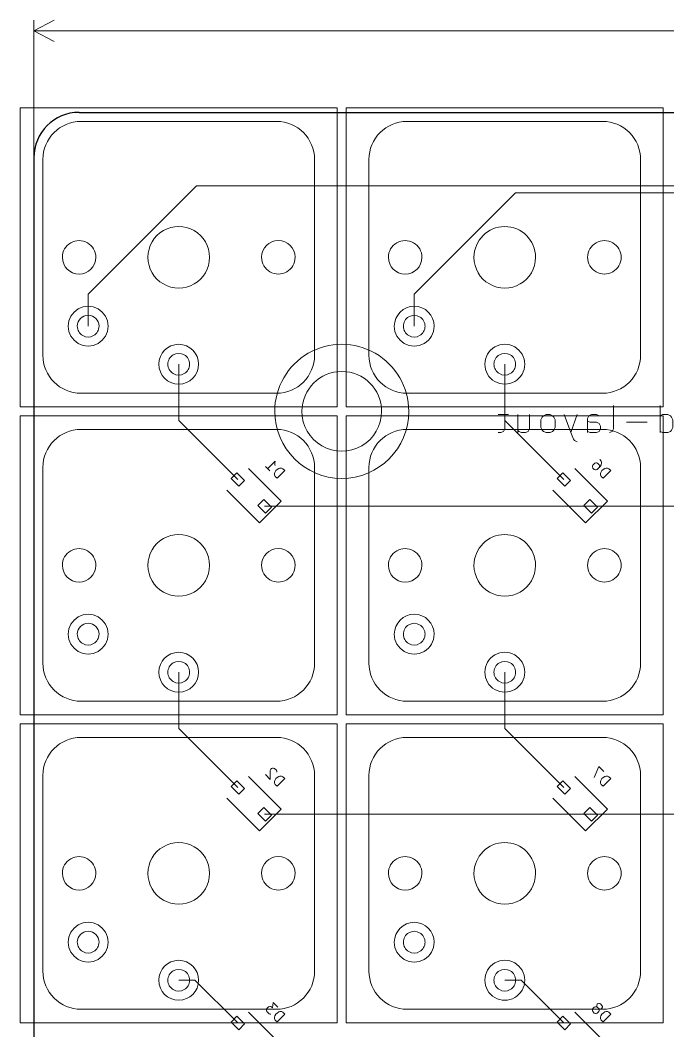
# Model space of a CAD drawing. Extents: x 0 to 220, y -90 to 1.
# Drawn here: x 0.1 to 35.8, y -56.4 to -0.6 of the extents above; entities that cross this region are included whole.
import ezdxf

# ---------------------------------------------------------------- set-up
doc = ezdxf.new("R2010")
doc.units = 0
doc.layers.get('0').update_dxf_attribs({"linetype": 'CONTINUOUS', "lineweight": 5})
doc.layers.add('Cork', color=7, linetype='CONTINUOUS', lineweight=25, true_color=0x000000)

msp = doc.modelspace()

# ---------------------------------------------------------------- linework, layer by layer
at = {"color": 7, "true_color": 0xffffff}
for points in [[(0.80772, -8.182884), (0.80772, -0.598444)], [(0.80772, -1.185184), (1.93548, -0.598444)], [(214.8078, -1.185184), (0.80772, -1.185184)], [(0.80772, -1.185184), (1.93548, -1.769384)], [(17.55902, -21.934444), (17.55902, -5.434604), (0.05842, -5.434604)], [(0.05842, -21.934444), (0.05842, -5.434604)], [(35.56, -21.934444), (35.56, -5.434604), (18.0594, -5.434604)], [(18.0594, -21.934444), (18.0594, -5.434604)], [(3.40868, -6.183904), (14.20876, -6.183904)], [(21.40966, -6.183904), (32.20974, -6.183904)], [(1.3081, -8.284484), (1.3081, -19.084564)], [(16.30934, -8.284484), (16.30934, -19.084564)], [(19.30908, -8.284484), (19.30908, -19.084564)], [(34.30778, -8.284484), (34.30778, -19.084564)], [(9.79932, -9.734824), (3.81, -15.724144)], [(93.77172, -9.734824), (9.79932, -9.734824)], [(27.39898, -10.133604), (21.80844, -15.724144)], [(93.60662, -10.133604), (27.39898, -10.133604)], [(3.81, -15.724144), (3.81, -15.927344)], [(3.81, -15.927344), (3.81, -17.484364)], [(21.80844, -15.724144), (21.80844, -15.927344)], [(21.80844, -15.927344), (21.80844, -17.484364)], [(8.80872, -19.584944), (8.80872, -22.683744)], [(26.8097, -19.584944), (26.8097, -22.683744), (30.06598, -25.942564)], [(14.20876, -21.185144), (3.40868, -21.185144)], [(32.20974, -21.185144), (21.40966, -21.185144)], [(17.55902, -21.934444), (0.05842, -21.934444)], [(35.56, -21.934444), (18.0594, -21.934444)], [(26.8097, -21.863324), (26.8097, -23.148564), (26.73604, -23.290804), (26.5938, -23.361924), (26.45156, -23.361924)], [(32.59328, -23.361924), (32.73806, -23.290804), (32.80918, -23.148564), (32.80918, -21.863324)], [(35.37966, -23.361924), (35.37966, -21.863324)], [(17.55902, -38.934664), (17.55902, -22.434824), (0.05842, -22.434824)], [(0.05842, -38.934664), (0.05842, -22.434824)], [(8.80872, -22.683744), (12.065, -25.942564)], [(35.56, -38.934664), (35.56, -22.434824), (18.0594, -22.434824)], [(18.0594, -38.934664), (18.0594, -22.434824)], [(27.02306, -22.363704), (26.45156, -22.363704)], [(27.52344, -22.363704), (27.52344, -23.361924)], [(28.16606, -22.363704), (28.16606, -23.148564), (28.09494, -23.290804), (27.9527, -23.361924), (27.7368, -23.361924), (27.59456, -23.290804), (27.52344, -23.219684)], [(30.09392, -22.363704), (30.45206, -23.361924), (30.5943, -23.720064), (30.66542, -23.791184), (30.80766, -23.862304)], [(30.80766, -22.363704), (30.45206, -23.361924)], [(31.37916, -23.361924), (31.37916, -22.577064), (31.45282, -22.434824), (31.59506, -22.363704), (31.87954, -22.363704), (32.02178, -22.434824)], [(31.37916, -23.290804), (31.52394, -23.361924), (31.87954, -23.361924), (32.02178, -23.290804), (32.09544, -23.148564), (32.09544, -23.006324), (32.02178, -22.861544), (31.87954, -22.790424), (31.52394, -22.790424), (31.37916, -22.719304)], [(34.66592, -22.790424), (33.52292, -22.790424)], [(35.37966, -23.290804), (35.5219, -23.361924), (35.80892, -23.361924), (35.95116, -23.290804), (36.02228, -23.219684), (36.0934, -23.077444), (36.0934, -22.648184), (36.02228, -22.505944), (35.95116, -22.434824), (35.80892, -22.363704), (35.5219, -22.363704), (35.37966, -22.434824)], [(3.40868, -23.184124), (14.20876, -23.184124)], [(21.40966, -23.184124), (32.20974, -23.184124)], [(13.71346, -25.355824), (14.13764, -24.931644), (14.11732, -25.033244), (14.11732, -25.111984), (14.13764, -25.172944)], [(32.05734, -24.850364), (32.13608, -24.931644), (32.1564, -24.992604), (32.1564, -25.033244), (32.13608, -25.132304), (32.07766, -25.233904), (31.9151, -25.396464), (31.85414, -25.416784), (31.8135, -25.416784), (31.75254, -25.396464), (31.67126, -25.315184), (31.65094, -25.254224), (31.65094, -25.213584), (31.67126, -25.152624), (31.77286, -25.053564), (31.83382, -25.033244), (31.87446, -25.033244), (31.93542, -25.053564), (32.0167, -25.132304), (32.03702, -25.193264), (32.03702, -25.233904), (32.0167, -25.294864)], [(1.3081, -25.284704), (1.3081, -36.084784)], [(14.47038, -27.143984), (12.66698, -25.340584)], [(13.59154, -25.233904), (13.83284, -25.477744)], [(16.30934, -25.284704), (16.30934, -36.084784)], [(19.30908, -25.284704), (19.30908, -36.084784)], [(32.47136, -27.143984), (30.66796, -25.340584)], [(34.30778, -25.284704), (34.30778, -36.084784)], [(13.26896, -28.345404), (11.46556, -26.542004)], [(31.2674, -28.345404), (29.464, -26.542004)], [(14.47038, -27.143984), (13.26896, -28.345404)], [(32.47136, -27.143984), (31.2674, -28.345404)], [(103.55072, -27.425924), (13.5509, -27.425924)], [(8.80872, -36.585164), (8.80872, -39.683964), (12.065, -42.942784)], [(26.8097, -36.585164), (26.8097, -39.683964), (30.06598, -42.942784)], [(14.20876, -38.182824), (3.40868, -38.182824)], [(32.20974, -38.182824), (21.40966, -38.182824)], [(17.55902, -38.934664), (0.05842, -38.934664)], [(35.56, -38.934664), (18.0594, -38.934664)], [(17.55902, -55.934884), (17.55902, -39.435044), (0.05842, -39.435044)], [(0.05842, -55.934884), (0.05842, -39.435044)], [(35.56, -55.934884), (35.56, -39.435044), (18.0594, -39.435044)], [(18.0594, -55.934884), (18.0594, -39.435044)], [(3.40868, -40.184344), (14.20876, -40.184344)], [(21.40966, -40.184344), (32.20974, -40.184344)], [(32.27832, -42.071564), (31.99638, -41.789624), (31.75254, -42.396684)], [(1.3081, -42.284924), (1.3081, -53.085004)], [(14.47038, -44.144204), (12.66698, -42.340804)], [(14.21892, -42.091884), (14.21892, -42.053784), (14.1986, -41.992824), (14.097, -41.891224), (14.03604, -41.870904), (13.9954, -41.870904), (13.93444, -41.891224), (13.8938, -41.931864), (13.85316, -42.013144), (13.85316, -42.498284), (13.59154, -42.234124)], [(16.30934, -42.284924), (16.30934, -53.085004)], [(19.30908, -42.284924), (19.30908, -53.085004)], [(32.47136, -44.144204), (30.66796, -42.340804)], [(34.30778, -42.284924), (34.30778, -53.085004)], [(13.26896, -45.345624), (11.46556, -43.542224)], [(31.2674, -45.345624), (29.464, -43.542224)], [(14.47038, -44.144204), (13.26896, -45.345624)], [(13.5509, -44.426144), (108.06684, -44.426144), (204.06614, -44.426144)], [(32.47136, -44.144204), (31.2674, -45.345624)], [(9.70788, -53.582844), (8.80872, -53.582844)], [(12.065, -55.942504), (9.70788, -53.582844)], [(27.70886, -53.582844), (26.8097, -53.582844)], [(30.06598, -55.942504), (27.70886, -53.582844)], [(14.20876, -55.183044), (3.40868, -55.183044)], [(14.27734, -55.073824), (14.01572, -54.809664), (13.9954, -55.114464), (13.93444, -55.053504), (13.87348, -55.033184), (13.83284, -55.033184), (13.77442, -55.053504), (13.67282, -55.152564), (13.6525, -55.213524), (13.6525, -55.254164), (13.67282, -55.315124), (13.79474, -55.437044), (13.85316, -55.457364), (13.8938, -55.457364)], [(32.20974, -55.183044), (21.40966, -55.183044)], [(31.99638, -55.152564), (32.05734, -55.172884), (32.09544, -55.172884), (32.1564, -55.152564), (32.17672, -55.132244), (32.19704, -55.073824), (32.19704, -55.033184), (32.17672, -54.972224), (32.09544, -54.890944), (32.03702, -54.870624), (31.99638, -54.870624), (31.93542, -54.890944), (31.9151, -54.911264), (31.89478, -54.972224), (31.89478, -55.012864), (31.9151, -55.073824), (31.99638, -55.152564), (32.0167, -55.213524), (32.0167, -55.254164), (31.99638, -55.315124), (31.9151, -55.396404), (31.85414, -55.416724), (31.8135, -55.416724), (31.75254, -55.396404), (31.67126, -55.315124), (31.65094, -55.254164), (31.65094, -55.213524), (31.67126, -55.152564), (31.75254, -55.073824), (31.8135, -55.053504), (31.85414, -55.053504), (31.9151, -55.073824)], [(14.47038, -57.143924), (12.66698, -55.340524)], [(32.47136, -57.143924), (30.66796, -55.340524)], [(17.55902, -55.934884), (0.05842, -55.934884)], [(35.56, -55.934884), (18.0594, -55.934884)]]:
    msp.add_lwpolyline(points, dxfattribs=at)
for points in [[(29.30906, -23.361924), (29.4513, -23.290804), (29.52242, -23.219684), (29.59354, -23.077444), (29.59354, -22.648184), (29.52242, -22.505944), (29.4513, -22.434824), (29.30906, -22.363704), (29.0957, -22.363704), (28.95092, -22.434824), (28.8798, -22.505944), (28.80868, -22.648184), (28.80868, -23.077444), (28.8798, -23.219684), (28.95092, -23.290804), (29.0957, -23.361924)], [(14.23924, -25.881604), (14.66342, -25.457424), (14.56182, -25.355824), (14.48054, -25.315184), (14.39926, -25.315184), (14.3383, -25.335504), (14.23924, -25.396464), (14.17828, -25.457424), (14.11732, -25.556484), (14.097, -25.617444), (14.097, -25.698724), (14.13764, -25.780004)], [(32.23768, -25.881604), (32.66186, -25.457424), (32.56026, -25.355824), (32.48152, -25.315184), (32.40024, -25.315184), (32.33928, -25.335504), (32.23768, -25.396464), (32.17672, -25.457424), (32.11576, -25.556484), (32.09544, -25.617444), (32.09544, -25.698724), (32.13608, -25.780004)], [(14.23924, -42.881824), (14.66342, -42.457644), (14.56182, -42.356044), (14.48054, -42.315404), (14.39926, -42.315404), (14.3383, -42.335724), (14.23924, -42.396684), (14.17828, -42.457644), (14.11732, -42.556704), (14.097, -42.617664), (14.097, -42.698944), (14.13764, -42.780224)], [(32.23768, -42.881824), (32.66186, -42.457644), (32.56026, -42.356044), (32.48152, -42.315404), (32.40024, -42.315404), (32.33928, -42.335724), (32.23768, -42.396684), (32.17672, -42.457644), (32.11576, -42.556704), (32.09544, -42.617664), (32.09544, -42.698944), (32.13608, -42.780224)], [(14.23924, -55.881544), (14.66342, -55.457364), (14.56182, -55.355764), (14.48054, -55.315124), (14.39926, -55.315124), (14.3383, -55.335444), (14.23924, -55.396404), (14.17828, -55.457364), (14.11732, -55.556424), (14.097, -55.617384), (14.097, -55.698664), (14.13764, -55.779944)], [(32.23768, -55.881544), (32.66186, -55.457364), (32.56026, -55.355764), (32.48152, -55.315124), (32.40024, -55.315124), (32.33928, -55.335444), (32.23768, -55.396404), (32.17672, -55.457364), (32.11576, -55.556424), (32.09544, -55.617384), (32.09544, -55.698664), (32.13608, -55.779944)]]:
    msp.add_lwpolyline(points, close=True, dxfattribs=at)
at = {"color": 3, "true_color": 0x00ff00}
for points in [[(12.438761, -25.995904), (12.120575, -26.314166), (11.696319, -25.889732), (12.014505, -25.57147)], [(30.438852, -25.995904), (30.12059, -26.314166), (29.69641, -25.889732), (30.014418, -25.57147)], [(13.923696, -27.480788), (13.605485, -27.79905), (13.181228, -27.374616), (13.49944, -27.056608)], [(31.923736, -27.480788), (31.605474, -27.79905), (31.181294, -27.374616), (31.499556, -27.056608)], [(12.438761, -42.99587), (12.120575, -43.314132), (11.696319, -42.889698), (12.014505, -42.57169)], [(30.438852, -42.99587), (30.12059, -43.314132), (29.69641, -42.889698), (30.014418, -42.57169)], [(13.923696, -44.480754), (13.605485, -44.799016), (13.181228, -44.374836), (13.49944, -44.056574)], [(31.923736, -44.480754), (31.605474, -44.799016), (31.181294, -44.374836), (31.499556, -44.056574)], [(12.438761, -55.995844), (12.120575, -56.314106), (11.696319, -55.889672), (12.014505, -55.571664)], [(30.438852, -55.995844), (30.12059, -56.314106), (29.69641, -55.889672), (30.014418, -55.571664)]]:
    msp.add_lwpolyline(points, close=True, dxfattribs=at)
at = {"color": 7, "true_color": 0xffffff}
for points in [[(3.410001, -6.185276), (2.250204, -6.185276), (1.310003, -7.125475), (1.31, -8.285272)], [(16.31, -8.285272), (16.309998, -7.125477), (15.369799, -6.185279), (14.210005, -6.185276)], [(21.40999, -6.185276), (20.250196, -6.185279), (19.309997, -7.125477), (19.309994, -8.285272)], [(33.694963, -6.800325), (33.301121, -6.406497), (32.76696, -6.185257), (32.209994, -6.185276)], [(34.310066, -8.285272), (34.310065, -7.728305), (34.088805, -7.194153), (33.694963, -6.800325)], [(7.109991, -13.685286), (7.109991, -13.077935), (7.434009, -12.516719), (7.95999, -12.213044)], [(7.95999, -12.213044), (8.485972, -11.909368), (9.134008, -11.909368), (9.65999, -12.213044)], [(9.65999, -12.213044), (10.185971, -12.516719), (10.509989, -13.077935), (10.509989, -13.685286)], [(25.109955, -13.685286), (25.109955, -12.746403), (25.87107, -11.985287), (26.809954, -11.985287)], [(26.809954, -11.985287), (27.748838, -11.985287), (28.509953, -12.746403), (28.509953, -13.685286)], [(2.847501, -12.884213), (3.133697, -12.718978), (3.486305, -12.718978), (3.772501, -12.884213)], [(13.385005, -13.685286), (13.385005, -13.174423), (13.799141, -12.760287), (14.310004, -12.760287)], [(14.310004, -12.760287), (14.820867, -12.760287), (15.235004, -13.174423), (15.235004, -13.685286)], [(20.847491, -12.884213), (21.133687, -12.718978), (21.486294, -12.718978), (21.77249, -12.884213)], [(31.84757, -12.884213), (32.133766, -12.718978), (32.486374, -12.718978), (32.77257, -12.884213)], [(2.385002, -13.685286), (2.385002, -13.354816), (2.561305, -13.049449), (2.847501, -12.884213)], [(3.772501, -12.884213), (4.058697, -13.049449), (4.235, -13.354816), (4.235, -13.685286)], [(20.384991, -13.685286), (20.384991, -13.354816), (20.561295, -13.049449), (20.847491, -12.884213)], [(21.77249, -12.884213), (22.058686, -13.049449), (22.23499, -13.354816), (22.23499, -13.685286)], [(31.385071, -13.685286), (31.385071, -13.354816), (31.561374, -13.049449), (31.84757, -12.884213)], [(32.77257, -12.884213), (33.058766, -13.049449), (33.235069, -13.354816), (33.235069, -13.685286)], [(3.310001, -14.610286), (2.799138, -14.610286), (2.385002, -14.196149), (2.385002, -13.685286)], [(4.235, -13.685286), (4.235, -14.196149), (3.820864, -14.610286), (3.310001, -14.610286)], [(7.95999, -15.157529), (7.434009, -14.853853), (7.109991, -14.292638), (7.109991, -13.685286)], [(10.509989, -13.685286), (10.509989, -14.292638), (10.185971, -14.853853), (9.65999, -15.157529)], [(13.847505, -14.486359), (13.561309, -14.321124), (13.385005, -14.015757), (13.385005, -13.685286)], [(15.235004, -13.685286), (15.235004, -14.015757), (15.0587, -14.321124), (14.772504, -14.486359)], [(21.30999, -14.610286), (20.799127, -14.610286), (20.384991, -14.196149), (20.384991, -13.685286)], [(22.23499, -13.685286), (22.23499, -14.196149), (21.820853, -14.610286), (21.30999, -14.610286)], [(25.959954, -15.157529), (25.433973, -14.853853), (25.109955, -14.292638), (25.109955, -13.685286)], [(28.509953, -13.685286), (28.509953, -14.292638), (28.185935, -14.853853), (27.659954, -15.157529)], [(31.84757, -14.486359), (31.561374, -14.321124), (31.385071, -14.015757), (31.385071, -13.685286)], [(33.235069, -13.685286), (33.235069, -14.015757), (33.058766, -14.321124), (32.77257, -14.486359)], [(14.772504, -14.486359), (14.486308, -14.651595), (14.133701, -14.651595), (13.847505, -14.486359)], [(32.77257, -14.486359), (32.486374, -14.651595), (32.133766, -14.651595), (31.84757, -14.486359)], [(9.65999, -15.157529), (9.134008, -15.461204), (8.485972, -15.461204), (7.95999, -15.157529)], [(27.659954, -15.157529), (27.133972, -15.461204), (26.485936, -15.461204), (25.959954, -15.157529)], [(2.71, -17.485279), (2.71, -17.092286), (2.919659, -16.729147), (3.26, -16.53265)], [(3.26, -16.53265), (3.600341, -16.336154), (4.019659, -16.336154), (4.36, -16.53265)], [(4.36, -16.53265), (4.700341, -16.729147), (4.91, -17.092286), (4.91, -17.485279)], [(20.709989, -17.485279), (20.709989, -16.877765), (21.202476, -16.385278), (21.809989, -16.385278)], [(21.809989, -16.385278), (22.417503, -16.385278), (22.90999, -16.877765), (22.90999, -17.485279)], [(3.210001, -17.485279), (3.210001, -17.153909), (3.47863, -16.88528), (3.81, -16.88528)], [(3.81, -16.88528), (4.14137, -16.88528), (4.409999, -17.153909), (4.409999, -17.485279)], [(21.209991, -17.485279), (21.209991, -17.27092), (21.32435, -17.072844), (21.50999, -16.965665)], [(21.50999, -16.965665), (21.69563, -16.858485), (21.924349, -16.858485), (22.109989, -16.965665)], [(22.109989, -16.965665), (22.295629, -17.072844), (22.409988, -17.27092), (22.409988, -17.485279)], [(3.26, -18.437907), (2.919659, -18.241411), (2.71, -17.878271), (2.71, -17.485279)], [(3.510001, -18.004893), (3.32436, -17.897713), (3.210001, -17.699638), (3.210001, -17.485279)], [(4.409999, -17.485279), (4.409999, -17.699638), (4.29564, -17.897713), (4.109999, -18.004893)], [(4.91, -17.485279), (4.91, -17.878271), (4.700341, -18.241411), (4.36, -18.437907)], [(21.259989, -18.437907), (20.919648, -18.241411), (20.709989, -17.878271), (20.709989, -17.485279)], [(21.50999, -18.004893), (21.32435, -17.897713), (21.209991, -17.699638), (21.209991, -17.485279)], [(22.409988, -17.485279), (22.409988, -17.699638), (22.295629, -17.897713), (22.109989, -18.004893)], [(22.90999, -17.485279), (22.90999, -17.878271), (22.700331, -18.241411), (22.35999, -18.437907)], [(4.109999, -18.004893), (3.924359, -18.112072), (3.695641, -18.112072), (3.510001, -18.004893)], [(15.960001, -18.981007), (17.104783, -18.320067), (18.515212, -18.320067), (19.659994, -18.981007)], [(22.109989, -18.004893), (21.924349, -18.112072), (21.69563, -18.112072), (21.50999, -18.004893)], [(4.36, -18.437907), (4.019659, -18.634403), (3.600341, -18.634403), (3.26, -18.437907)], [(7.70999, -19.585275), (7.70999, -18.977761), (8.202477, -18.485274), (8.80999, -18.485274)], [(8.509991, -19.06566), (8.695631, -18.958481), (8.924349, -18.958481), (9.109989, -19.06566)], [(8.80999, -18.485274), (9.417503, -18.485274), (9.90999, -18.977761), (9.90999, -19.585275)], [(22.35999, -18.437907), (22.019648, -18.634403), (21.600331, -18.634403), (21.259989, -18.437907)], [(25.709954, -19.585275), (25.709954, -19.192282), (25.919613, -18.829142), (26.259954, -18.632646)], [(26.259954, -18.632646), (26.600295, -18.43615), (27.019613, -18.43615), (27.359954, -18.632646)], [(26.509955, -19.06566), (26.695595, -18.958481), (26.924313, -18.958481), (27.109953, -19.06566)], [(27.359954, -18.632646), (27.700295, -18.829142), (27.909954, -19.192282), (27.909954, -19.585275)], [(1.31, -19.085276), (1.310003, -20.245072), (2.250204, -21.185271), (3.410001, -21.185271)], [(8.209991, -19.585275), (8.209991, -19.370916), (8.32435, -19.17284), (8.509991, -19.06566)], [(9.109989, -19.06566), (9.29563, -19.17284), (9.409989, -19.370916), (9.409989, -19.585275)], [(14.110005, -22.185295), (14.110005, -20.863415), (14.815219, -19.641947), (15.960001, -18.981007)], [(14.210005, -21.185271), (15.369799, -21.185269), (16.309998, -20.24507), (16.31, -19.085276)], [(19.309994, -19.085276), (19.309997, -20.24507), (20.250196, -21.185269), (21.40999, -21.185271)], [(19.659994, -18.981007), (20.804775, -19.641947), (21.50999, -20.863415), (21.50999, -22.185295)], [(26.209955, -19.585275), (26.209955, -19.370916), (26.324314, -19.17284), (26.509955, -19.06566)], [(27.109953, -19.06566), (27.295594, -19.17284), (27.409953, -19.370916), (27.409953, -19.585275)], [(33.694963, -20.570222), (34.088805, -20.176395), (34.310065, -19.642242), (34.310066, -19.085276)], [(8.80999, -20.685275), (8.202477, -20.685275), (7.70999, -20.192788), (7.70999, -19.585275)], [(8.509991, -20.104889), (8.32435, -19.997709), (8.209991, -19.799633), (8.209991, -19.585275)], [(9.90999, -19.585275), (9.90999, -20.192788), (9.417503, -20.685275), (8.80999, -20.685275)], [(9.409989, -19.585275), (9.409989, -19.799633), (9.29563, -19.997709), (9.109989, -20.104889)], [(15.609997, -22.185295), (15.609997, -20.970268), (16.594971, -19.985294), (17.809997, -19.985294)], [(17.809997, -19.985294), (19.025024, -19.985294), (20.009998, -20.970268), (20.009998, -22.185295)], [(26.259954, -20.537903), (25.919613, -20.341407), (25.709954, -19.978267), (25.709954, -19.585275)], [(26.509955, -20.104889), (26.324314, -19.997709), (26.209955, -19.799633), (26.209955, -19.585275)], [(27.409953, -19.585275), (27.409953, -19.799633), (27.295594, -19.997709), (27.109953, -20.104889)], [(27.909954, -19.585275), (27.909954, -19.978267), (27.700295, -20.341407), (27.359954, -20.537903)], [(9.109989, -20.104889), (8.924349, -20.212068), (8.695631, -20.212068), (8.509991, -20.104889)], [(27.359954, -20.537903), (27.019613, -20.734399), (26.600295, -20.734399), (26.259954, -20.537903)], [(27.109953, -20.104889), (26.924313, -20.212068), (26.695595, -20.212068), (26.509955, -20.104889)], [(32.209994, -21.185271), (32.76696, -21.18529), (33.301121, -20.96405), (33.694963, -20.570222)], [(17.809997, -25.885287), (15.766548, -25.885287), (14.110005, -24.228744), (14.110005, -22.185295)], [(16.709997, -24.090551), (16.029314, -23.697559), (15.609997, -22.971279), (15.609997, -22.185295)], [(21.50999, -22.185295), (21.50999, -24.228744), (19.853447, -25.885287), (17.809997, -25.885287)], [(20.009998, -22.185295), (20.009998, -22.971279), (19.59068, -23.697559), (18.909998, -24.090551)], [(3.410001, -23.185293), (2.250234, -23.185293), (1.310045, -24.125446), (1.31, -25.285212)], [(16.31, -25.285212), (16.309956, -24.125448), (15.369769, -23.185296), (14.210005, -23.185293)], [(21.40999, -23.185293), (20.250225, -23.185296), (19.310039, -24.125448), (19.309994, -25.285212)], [(34.310066, -25.285212), (34.310021, -24.125418), (33.369788, -23.185253), (32.209994, -23.185293)], [(18.909998, -24.090551), (18.229315, -24.483543), (17.39068, -24.483543), (16.709997, -24.090551)], [(7.95999, -29.21301), (8.485972, -28.909334), (9.134008, -28.909334), (9.65999, -29.21301)], [(25.109955, -30.685252), (25.109955, -29.746369), (25.87107, -28.985253), (26.809954, -28.985253)], [(26.809954, -28.985253), (27.748838, -28.985253), (28.509953, -29.746369), (28.509953, -30.685252)], [(7.109991, -30.685252), (7.109991, -30.077901), (7.434009, -29.516685), (7.95999, -29.21301)], [(9.65999, -29.21301), (10.185971, -29.516685), (10.509989, -30.077901), (10.509989, -30.685252)], [(2.385002, -30.685252), (2.385002, -30.354782), (2.561305, -30.049415), (2.847501, -29.884179)], [(2.847501, -29.884179), (3.133697, -29.718944), (3.486305, -29.718944), (3.772501, -29.884179)], [(3.772501, -29.884179), (4.058697, -30.049415), (4.235, -30.354782), (4.235, -30.685252)], [(13.385005, -30.685252), (13.385005, -30.174389), (13.799141, -29.760253), (14.310004, -29.760253)], [(14.310004, -29.760253), (14.820867, -29.760253), (15.235004, -30.174389), (15.235004, -30.685252)], [(20.384991, -30.685252), (20.384991, -30.354782), (20.561295, -30.049415), (20.847491, -29.884179)], [(20.847491, -29.884179), (21.133687, -29.718944), (21.486294, -29.718944), (21.77249, -29.884179)], [(21.77249, -29.884179), (22.058686, -30.049415), (22.23499, -30.354782), (22.23499, -30.685252)], [(31.385071, -30.685252), (31.385071, -30.354782), (31.561374, -30.049415), (31.84757, -29.884179)], [(31.84757, -29.884179), (32.133766, -29.718944), (32.486374, -29.718944), (32.77257, -29.884179)], [(32.77257, -29.884179), (33.058766, -30.049415), (33.235069, -30.354782), (33.235069, -30.685252)], [(3.310001, -31.610252), (2.799138, -31.610252), (2.385002, -31.196115), (2.385002, -30.685252)], [(4.235, -30.685252), (4.235, -31.196115), (3.820864, -31.610252), (3.310001, -31.610252)], [(7.95999, -32.157495), (7.434009, -31.853819), (7.109991, -31.292604), (7.109991, -30.685252)], [(10.509989, -30.685252), (10.509989, -31.292604), (10.185971, -31.853819), (9.65999, -32.157495)], [(13.847505, -31.486325), (13.561309, -31.32109), (13.385005, -31.015723), (13.385005, -30.685252)], [(15.235004, -30.685252), (15.235004, -31.015723), (15.0587, -31.32109), (14.772504, -31.486325)], [(21.30999, -31.610252), (20.799127, -31.610252), (20.384991, -31.196115), (20.384991, -30.685252)], [(22.23499, -30.685252), (22.23499, -31.196115), (21.820853, -31.610252), (21.30999, -31.610252)], [(25.959954, -32.157495), (25.433973, -31.853819), (25.109955, -31.292604), (25.109955, -30.685252)], [(28.509953, -30.685252), (28.509953, -31.292604), (28.185935, -31.853819), (27.659954, -32.157495)], [(31.84757, -31.486325), (31.561374, -31.32109), (31.385071, -31.015723), (31.385071, -30.685252)], [(33.235069, -30.685252), (33.235069, -31.015723), (33.058766, -31.32109), (32.77257, -31.486325)], [(14.772504, -31.486325), (14.486308, -31.651561), (14.133701, -31.651561), (13.847505, -31.486325)], [(32.77257, -31.486325), (32.486374, -31.651561), (32.133766, -31.651561), (31.84757, -31.486325)], [(9.65999, -32.157495), (9.134008, -32.46117), (8.485972, -32.46117), (7.95999, -32.157495)], [(27.659954, -32.157495), (27.133972, -32.46117), (26.485936, -32.46117), (25.959954, -32.157495)], [(3.26, -33.532718), (3.600341, -33.336222), (4.019659, -33.336222), (4.36, -33.532718)], [(20.709989, -34.485346), (20.709989, -33.877833), (21.202476, -33.385346), (21.809989, -33.385346)], [(21.809989, -33.385346), (22.417503, -33.385346), (22.90999, -33.877833), (22.90999, -34.485346)], [(2.71, -34.485346), (2.71, -34.092354), (2.919659, -33.729214), (3.26, -33.532718)], [(3.210001, -34.485346), (3.210001, -34.153976), (3.47863, -33.885348), (3.81, -33.885348)], [(3.81, -33.885348), (4.14137, -33.885348), (4.409999, -34.153976), (4.409999, -34.485346)], [(4.36, -33.532718), (4.700341, -33.729214), (4.91, -34.092354), (4.91, -34.485346)], [(21.209991, -34.485346), (21.209991, -34.270987), (21.32435, -34.072912), (21.50999, -33.965732)], [(21.50999, -33.965732), (21.69563, -33.858553), (21.924349, -33.858553), (22.109989, -33.965732)], [(22.109989, -33.965732), (22.295629, -34.072912), (22.409988, -34.270987), (22.409988, -34.485346)], [(3.26, -35.437975), (2.919659, -35.241478), (2.71, -34.878339), (2.71, -34.485346)], [(3.510001, -35.004961), (3.32436, -34.897781), (3.210001, -34.699705), (3.210001, -34.485346)], [(4.409999, -34.485346), (4.409999, -34.699705), (4.29564, -34.897781), (4.109999, -35.004961)], [(4.91, -34.485346), (4.91, -34.878339), (4.700341, -35.241478), (4.36, -35.437975)], [(21.259989, -35.437975), (20.919648, -35.241478), (20.709989, -34.878339), (20.709989, -34.485346)], [(21.50999, -35.004961), (21.32435, -34.897781), (21.209991, -34.699705), (21.209991, -34.485346)], [(22.409988, -34.485346), (22.409988, -34.699705), (22.295629, -34.897781), (22.109989, -35.004961)], [(22.90999, -34.485346), (22.90999, -34.878339), (22.700331, -35.241478), (22.35999, -35.437975)], [(4.109999, -35.004961), (3.924359, -35.11214), (3.695641, -35.11214), (3.510001, -35.004961)], [(22.109989, -35.004961), (21.924349, -35.11214), (21.69563, -35.11214), (21.50999, -35.004961)], [(4.36, -35.437975), (4.019659, -35.634471), (3.600341, -35.634471), (3.26, -35.437975)], [(7.70999, -36.585164), (7.70999, -35.977651), (8.202477, -35.485164), (8.80999, -35.485164)], [(8.80999, -35.485164), (9.417503, -35.485164), (9.90999, -35.977651), (9.90999, -36.585164)], [(22.35999, -35.437975), (22.019648, -35.634471), (21.600331, -35.634471), (21.259989, -35.437975)], [(25.709954, -36.585164), (25.709954, -36.192172), (25.919613, -35.829032), (26.259954, -35.632536)], [(26.259954, -35.632536), (26.600295, -35.43604), (27.019613, -35.43604), (27.359954, -35.632536)], [(27.359954, -35.632536), (27.700295, -35.829032), (27.909954, -36.192172), (27.909954, -36.585164)], [(1.31, -36.085292), (1.309981, -36.64226), (1.531222, -37.176421), (1.925051, -37.570263)], [(8.209991, -36.585164), (8.209991, -36.370805), (8.32435, -36.17273), (8.509991, -36.06555)], [(8.509991, -36.06555), (8.695631, -35.958371), (8.924349, -35.958371), (9.109989, -36.06555)], [(9.109989, -36.06555), (9.29563, -36.17273), (9.409989, -36.370805), (9.409989, -36.585164)], [(15.694951, -37.570261), (16.088779, -37.17642), (16.310019, -36.642259), (16.31, -36.085292)], [(19.309994, -36.085292), (19.309976, -36.642259), (19.531216, -37.17642), (19.925043, -37.570261)], [(26.209955, -36.585164), (26.209955, -36.370805), (26.324314, -36.17273), (26.509955, -36.06555)], [(26.509955, -36.06555), (26.695595, -35.958371), (26.924313, -35.958371), (27.109953, -36.06555)], [(27.109953, -36.06555), (27.295594, -36.17273), (27.409953, -36.370805), (27.409953, -36.585164)], [(33.69499, -37.570288), (34.088834, -37.176444), (34.310085, -36.642272), (34.310066, -36.085292)], [(8.80999, -37.685165), (8.202477, -37.685165), (7.70999, -37.192678), (7.70999, -36.585164)], [(8.509991, -37.104779), (8.32435, -36.997599), (8.209991, -36.799523), (8.209991, -36.585164)], [(9.90999, -36.585164), (9.90999, -37.192678), (9.417503, -37.685165), (8.80999, -37.685165)], [(9.409989, -36.585164), (9.409989, -36.799523), (9.29563, -36.997599), (9.109989, -37.104779)], [(26.259954, -37.537793), (25.919613, -37.341296), (25.709954, -36.978157), (25.709954, -36.585164)], [(26.509955, -37.104779), (26.324314, -36.997599), (26.209955, -36.799523), (26.209955, -36.585164)], [(27.409953, -36.585164), (27.409953, -36.799523), (27.295594, -36.997599), (27.109953, -37.104779)], [(27.909954, -36.585164), (27.909954, -36.978157), (27.700295, -37.341296), (27.359954, -37.537793)], [(9.109989, -37.104779), (8.924349, -37.211958), (8.695631, -37.211958), (8.509991, -37.104779)], [(27.109953, -37.104779), (26.924313, -37.211958), (26.695595, -37.211958), (26.509955, -37.104779)], [(1.925051, -37.570263), (2.318879, -37.964105), (2.853034, -38.185364), (3.410001, -38.185364)], [(14.210005, -38.185364), (14.766971, -38.185363), (15.301124, -37.964103), (15.694951, -37.570261)], [(19.925043, -37.570261), (20.318871, -37.964103), (20.853024, -38.185363), (21.40999, -38.185364)], [(27.359954, -37.537793), (27.019613, -37.734289), (26.600295, -37.734289), (26.259954, -37.537793)], [(32.209994, -38.185364), (32.766974, -38.185383), (33.301146, -37.964132), (33.69499, -37.570288)], [(3.410001, -40.18536), (2.250274, -40.18536), (1.310101, -41.125451), (1.31, -42.285178)], [(16.31, -42.285178), (16.309899, -41.125453), (15.36973, -40.185363), (14.210005, -40.18536)], [(21.40999, -40.18536), (20.250265, -40.185363), (19.310095, -41.125453), (19.309994, -42.285178)], [(34.310066, -42.285178), (34.309965, -41.125424), (33.369749, -40.185321), (32.209994, -40.18536)], [(7.109991, -47.685218), (7.109991, -47.077867), (7.434009, -46.516651), (7.95999, -46.212976)], [(7.95999, -46.212976), (8.485972, -45.9093), (9.134008, -45.9093), (9.65999, -46.212976)], [(9.65999, -46.212976), (10.185971, -46.516651), (10.509989, -47.077867), (10.509989, -47.685218)], [(25.109955, -47.685218), (25.109955, -46.746335), (25.87107, -45.985219), (26.809954, -45.985219)], [(26.809954, -45.985219), (27.748838, -45.985219), (28.509953, -46.746335), (28.509953, -47.685218)], [(2.847501, -46.884145), (3.133697, -46.71891), (3.486305, -46.71891), (3.772501, -46.884145)], [(13.385005, -47.685218), (13.385005, -47.174355), (13.799141, -46.760219), (14.310004, -46.760219)], [(14.310004, -46.760219), (14.820867, -46.760219), (15.235004, -47.174355), (15.235004, -47.685218)], [(20.847491, -46.884145), (21.133687, -46.71891), (21.486294, -46.71891), (21.77249, -46.884145)], [(31.84757, -46.884145), (32.133766, -46.71891), (32.486374, -46.71891), (32.77257, -46.884145)], [(2.385002, -47.685218), (2.385002, -47.354748), (2.561305, -47.049381), (2.847501, -46.884145)], [(3.772501, -46.884145), (4.058697, -47.049381), (4.235, -47.354748), (4.235, -47.685218)], [(20.384991, -47.685218), (20.384991, -47.354748), (20.561295, -47.049381), (20.847491, -46.884145)], [(21.77249, -46.884145), (22.058686, -47.049381), (22.23499, -47.354748), (22.23499, -47.685218)], [(31.385071, -47.685218), (31.385071, -47.354748), (31.561374, -47.049381), (31.84757, -46.884145)], [(32.77257, -46.884145), (33.058766, -47.049381), (33.235069, -47.354748), (33.235069, -47.685218)], [(3.310001, -48.610218), (2.799138, -48.610218), (2.385002, -48.196081), (2.385002, -47.685218)], [(4.235, -47.685218), (4.235, -48.196081), (3.820864, -48.610218), (3.310001, -48.610218)], [(7.95999, -49.157461), (7.434009, -48.853785), (7.109991, -48.29257), (7.109991, -47.685218)], [(10.509989, -47.685218), (10.509989, -48.29257), (10.185971, -48.853785), (9.65999, -49.157461)], [(13.847505, -48.486291), (13.561309, -48.321056), (13.385005, -48.015689), (13.385005, -47.685218)], [(15.235004, -47.685218), (15.235004, -48.015689), (15.0587, -48.321056), (14.772504, -48.486291)], [(21.30999, -48.610218), (20.799127, -48.610218), (20.384991, -48.196081), (20.384991, -47.685218)], [(22.23499, -47.685218), (22.23499, -48.196081), (21.820853, -48.610218), (21.30999, -48.610218)], [(25.959954, -49.157461), (25.433973, -48.853785), (25.109955, -48.29257), (25.109955, -47.685218)], [(28.509953, -47.685218), (28.509953, -48.29257), (28.185935, -48.853785), (27.659954, -49.157461)], [(31.84757, -48.486291), (31.561374, -48.321056), (31.385071, -48.015689), (31.385071, -47.685218)], [(33.235069, -47.685218), (33.235069, -48.015689), (33.058766, -48.321056), (32.77257, -48.486291)], [(14.772504, -48.486291), (14.486308, -48.651527), (14.133701, -48.651527), (13.847505, -48.486291)], [(32.77257, -48.486291), (32.486374, -48.651527), (32.133766, -48.651527), (31.84757, -48.486291)], [(9.65999, -49.157461), (9.134008, -49.461136), (8.485972, -49.461136), (7.95999, -49.157461)], [(27.659954, -49.157461), (27.133972, -49.461136), (26.485936, -49.461136), (25.959954, -49.157461)], [(2.71, -51.485312), (2.71, -51.09232), (2.919659, -50.72918), (3.26, -50.532684)], [(3.26, -50.532684), (3.600341, -50.336188), (4.019659, -50.336188), (4.36, -50.532684)], [(4.36, -50.532684), (4.700341, -50.72918), (4.91, -51.09232), (4.91, -51.485312)], [(20.709989, -51.485312), (20.709989, -50.877799), (21.202476, -50.385312), (21.809989, -50.385312)], [(21.809989, -50.385312), (22.417503, -50.385312), (22.90999, -50.877799), (22.90999, -51.485312)], [(3.210001, -51.485312), (3.210001, -51.153942), (3.47863, -50.885314), (3.81, -50.885314)], [(3.81, -50.885314), (4.14137, -50.885314), (4.409999, -51.153942), (4.409999, -51.485312)], [(21.209991, -51.485312), (21.209991, -51.270953), (21.32435, -51.072878), (21.50999, -50.965698)], [(21.50999, -50.965698), (21.69563, -50.858519), (21.924349, -50.858519), (22.109989, -50.965698)], [(22.109989, -50.965698), (22.295629, -51.072878), (22.409988, -51.270953), (22.409988, -51.485312)], [(3.26, -52.437941), (2.919659, -52.241444), (2.71, -51.878305), (2.71, -51.485312)], [(3.510001, -52.004927), (3.32436, -51.897747), (3.210001, -51.699671), (3.210001, -51.485312)], [(4.409999, -51.485312), (4.409999, -51.699671), (4.29564, -51.897747), (4.109999, -52.004927)], [(4.91, -51.485312), (4.91, -51.878305), (4.700341, -52.241444), (4.36, -52.437941)], [(21.259989, -52.437941), (20.919648, -52.241444), (20.709989, -51.878305), (20.709989, -51.485312)], [(21.50999, -52.004927), (21.32435, -51.897747), (21.209991, -51.699671), (21.209991, -51.485312)], [(22.409988, -51.485312), (22.409988, -51.699671), (22.295629, -51.897747), (22.109989, -52.004927)], [(22.90999, -51.485312), (22.90999, -51.878305), (22.700331, -52.241444), (22.35999, -52.437941)], [(4.109999, -52.004927), (3.924359, -52.112106), (3.695641, -52.112106), (3.510001, -52.004927)], [(22.109989, -52.004927), (21.924349, -52.112106), (21.69563, -52.112106), (21.50999, -52.004927)], [(4.36, -52.437941), (4.019659, -52.634437), (3.600341, -52.634437), (3.26, -52.437941)], [(7.70999, -53.585384), (7.70999, -52.977871), (8.202477, -52.485384), (8.80999, -52.485384)], [(8.509991, -53.06577), (8.695631, -52.958591), (8.924349, -52.958591), (9.109989, -53.06577)], [(8.80999, -52.485384), (9.417503, -52.485384), (9.90999, -52.977871), (9.90999, -53.585384)], [(22.35999, -52.437941), (22.019648, -52.634437), (21.600331, -52.634437), (21.259989, -52.437941)], [(25.709954, -53.585384), (25.709954, -53.192392), (25.919613, -52.829252), (26.259954, -52.632756)], [(26.259954, -52.632756), (26.600295, -52.43626), (27.019613, -52.43626), (27.359954, -52.632756)], [(26.509955, -53.06577), (26.695595, -52.958591), (26.924313, -52.958591), (27.109953, -53.06577)], [(27.359954, -52.632756), (27.700295, -52.829252), (27.909954, -53.192392), (27.909954, -53.585384)], [(1.31, -53.085258), (1.309981, -53.642226), (1.531222, -54.176387), (1.925051, -54.570229)], [(8.209991, -53.585384), (8.209991, -53.371025), (8.32435, -53.17295), (8.509991, -53.06577)], [(9.109989, -53.06577), (9.29563, -53.17295), (9.409989, -53.371025), (9.409989, -53.585384)], [(15.694951, -54.570227), (16.088779, -54.176386), (16.310019, -53.642225), (16.31, -53.085258)], [(19.309994, -53.085258), (19.309976, -53.642225), (19.531216, -54.176386), (19.925043, -54.570227)], [(26.209955, -53.585384), (26.209955, -53.371025), (26.324314, -53.17295), (26.509955, -53.06577)], [(27.109953, -53.06577), (27.295594, -53.17295), (27.409953, -53.371025), (27.409953, -53.585384)], [(33.69499, -54.570254), (34.088834, -54.17641), (34.310085, -53.642238), (34.310066, -53.085258)], [(8.80999, -54.685385), (8.202477, -54.685385), (7.70999, -54.192898), (7.70999, -53.585384)], [(8.509991, -54.104999), (8.32435, -53.997819), (8.209991, -53.799743), (8.209991, -53.585384)], [(9.90999, -53.585384), (9.90999, -54.192898), (9.417503, -54.685385), (8.80999, -54.685385)], [(9.409989, -53.585384), (9.409989, -53.799743), (9.29563, -53.997819), (9.109989, -54.104999)], [(26.259954, -54.538013), (25.919613, -54.341516), (25.709954, -53.978377), (25.709954, -53.585384)], [(26.509955, -54.104999), (26.324314, -53.997819), (26.209955, -53.799743), (26.209955, -53.585384)], [(27.409953, -53.585384), (27.409953, -53.799743), (27.295594, -53.997819), (27.109953, -54.104999)], [(27.909954, -53.585384), (27.909954, -53.978377), (27.700295, -54.341516), (27.359954, -54.538013)], [(1.925051, -54.570229), (2.318879, -54.964071), (2.853034, -55.18533), (3.410001, -55.18533)], [(9.109989, -54.104999), (8.924349, -54.212178), (8.695631, -54.212178), (8.509991, -54.104999)], [(14.210005, -55.18533), (14.766971, -55.185329), (15.301124, -54.964069), (15.694951, -54.570227)], [(19.925043, -54.570227), (20.318871, -54.964069), (20.853024, -55.185329), (21.40999, -55.18533)], [(27.359954, -54.538013), (27.019613, -54.734509), (26.600295, -54.734509), (26.259954, -54.538013)], [(27.109953, -54.104999), (26.924313, -54.212178), (26.695595, -54.212178), (26.509955, -54.104999)], [(32.209994, -55.18533), (32.766974, -55.185349), (33.301146, -54.964098), (33.69499, -54.570254)]]:
    msp.add_open_spline(points, degree=3, dxfattribs=at)
at = {"layer": 'Cork', "color": 7, "true_color": 0xffffff}
for points in [[(3.30962, -5.683524), (212.30844, -5.683524)], [(0.80772, -8.182884), (0.80772, -87.184504)]]:
    msp.add_lwpolyline(points, dxfattribs=at)
msp.add_open_spline([(3.310001, -5.685277), (1.929291, -5.685277), (0.810004, -6.804562), (0.810001, -8.185272)], degree=3, dxfattribs=at)

doc.saveas('drawing.dxf')
